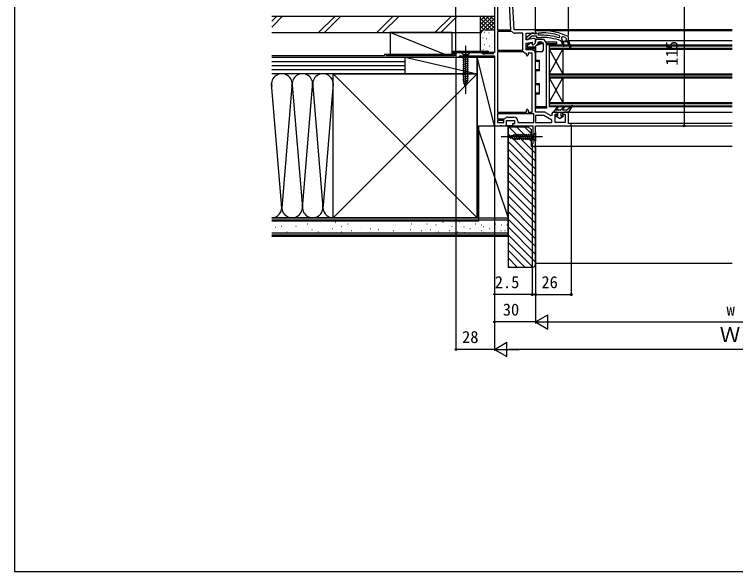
# Model space of a CAD drawing. Units: millimetres, scale not verified. Extents: x -525 to 525, y -783 to 778.
# Drawn here: x -525 to 1, y -783 to -376 of the extents above; entities that cross this region are included whole.
import ezdxf
from ezdxf.enums import TextEntityAlignment as Align

# ---------------------------------------------------------------- set-up
doc = ezdxf.new("R2010")
doc.units = ezdxf.units.MM
doc.header["$LTSCALE"] = 4
for name, color, linetype in [('0-2_YKK_11', 7, 'Continuous'), ('0-3_YKK_12', 2, 'Continuous'), ('0-4_YKK_13', 4, 'Continuous'), ('0-6_YKK_D', 6, 'Continuous'), ('0-7_YKK_ZWAK', 7, 'Continuous'), ('0-8_YSS_K', 3, 'Continuous'), ('0-9_YSS_KE', 3, 'Continuous')]:
    doc.layers.add(name, color=color, linetype=linetype)
doc.styles.add('ＭＳ ゴシック', font='')
doc.styles.get('ＭＳ ゴシック').set_extended_font_data('MS Gothic')

msp = doc.modelspace()

# ---------------------------------------------------------------- linework, layer by layer
at = {"layer": '0-2_YKK_11'}
for p, q in [((-165.099, -451.4), (-160.7, -451.4)), ((-129.799, -447.7), (-131.999, -447.7))]:
    msp.add_line(p, q, dxfattribs=at)
for points in [[(-174.999, -343.7), (-174.999, -404.3), (-202.999, -404.3), (-202.999, -407.7), (-201.099, -407.7), (-200.599, -407.2), (-200.099, -406.7), (-174.999, -406.7), (-174.999, -457.7), (-170.758, -457.7), (-170.574, -457.58), (-170.024, -457.58), (-169.841, -457.7), (-167.199, -457.7)], [(-146.173, -393.915), (-151.799, -394.907), (-151.799, -390.1), (-146.443, -390.1), (-145.575, -390.642), (-144.999, -390.323), (-144.999, -387.7), (-160.641, -387.7), (-162.95, -343.648)], [(-162.076, -389.076), (-162.457, -388.9), (-172.599, -388.9), (-172.599, -402.6)], [(-140.633, -388.2), (-145, -388.2), (-145, -389.3), (-144.562, -389.796), (-144.3, -390.094), (-144.3, -390.5), (-145.7, -390.5), (-146.1, -390.3)], [(-172.599, -402.6), (-154.199, -402.6), (-154.199, -390.1), (-159.865, -390.1)], [(-147.517, -390.113), (-151.5, -393.225), (-151.5, -394.7), (-150.399, -394.7), (-149.899, -394.225), (-149.708, -393.855), (-147.461, -392.1), (-144.3, -392.1), (-144.3, -393.2), (-140.633, -393.2)], [(-140.633, -391.6), (-142.7, -391.6), (-142.7, -389.8), (-140.633, -389.8)], [(-127.755, -391.709), (-127.4, -392.187), (-127.4, -393.024), (-128.048, -393.501)], [(-119.972, -400.448), (-121.662, -396.2), (-125.139, -396.2), (-123.765, -399.652), (-124.509, -399.948), (-126, -396.2), (-126, -395.7), (-125.5, -395.7), (-125.425, -395.11), (-125.8, -394.625), (-125.8, -394.6), (-125.8, -393.065), (-125.125, -392.596)], [(-122.9, -393.495), (-122.6, -393.953), (-122.6, -394.625), (-122.975, -395.11), (-122.9, -395.7), (-121, -395.7), (-119.228, -400.152), (-121, -395.7), (-121, -392.918), (-121.29, -392.464)], [(-147.899, -402.2), (-151.799, -402.2), (-151.799, -397.344), (-147.399, -396.568), (-147.399, -398.7), (-146.499, -398.7), (-144.999, -397.2), (-144.999, -394.9)], [(-126.617, -395.67), (-126.446, -395.7), (-126, -395.7), (-126, -396.2), (-124.509, -399.948), (-123.765, -399.652), (-125.139, -396.2), (-121.662, -396.2), (-119.972, -400.448)], [(-172.599, -403.8), (-172.599, -447.7), (-151.599, -447.7), (-151.599, -446.3)], [(-153.455, -403.938), (-153.799, -403.8), (-172.599, -403.8)], [(-151.599, -406), (-151.599, -405.084), (-152.048, -404.587)], [(-150.399, -446.3), (-150.399, -447.7), (-147.399, -447.7), (-147.399, -404.6), (-150.399, -404.6), (-150.399, -406)], [(-138.973, -447.7), (-144.999, -447.7), (-144.999, -405.1)], [(-146.199, -448.9), (-172.599, -448.9), (-172.599, -452.6), (-167.692, -452.6), (-167.309, -452.422)], [(-166.199, -456.7), (-166.199, -453.8), (-160.199, -453.8), (-160.199, -456.2), (-161.799, -456.2), (-161.799, -457.7), (-146.999, -457.7), (-146.999, -470.608), (-147.249, -470.904), (-147.499, -471.2), (-147.499, -472.7), (-144.999, -472.7), (-144.999, -457.7), (-118.999, -457.7), (-118.999, -455.9), (-120.999, -455.9), (-120.999, -447.7), (-124.299, -447.7)], [(-157.8, -454.3), (-157.8, -455.3), (-146.199, -455.3), (-146.199, -448.9)], [(-132.999, -448.7), (-132.999, -450.045), (-133.566, -450.373), (-137.523, -448.089)], [(-125.299, -448.7), (-125.299, -449.2), (-123.399, -449.2), (-123.399, -455.2), (-130.599, -455.2), (-130.599, -449.2), (-128.799, -449.2), (-128.799, -448.7)]]:
    msp.add_lwpolyline(points, dxfattribs=at)
for points in [[(-163.044, -387.7), (-165.277, -345.1), (-172.599, -345.1), (-172.599, -387.7)], [(-144.999, -455.3), (-132.999, -455.3), (-132.999, -453.471), (-138.839, -450.1), (-144.999, -450.1)], [(-172.599, -455.3), (-167.999, -455.3), (-167.999, -453.8), (-172.599, -453.8)]]:
    msp.add_lwpolyline(points, close=True, dxfattribs=at)
for centre, radius, start, end in [((-159.865, -387.2), 2.9, 220.32022, 270.00001), ((-140.633, -434.2), 46, 65.13402, 89.99999), ((-146.9, -390.9), 1, 36.86989, 128.08672), ((-145.999, -394.9), 1, 360, 99.99998), ((-140.633, -434.2), 44.4, 73.13981, 90.00001), ((-140.633, -434.2), 42.6, 72.81723, 90.00001), ((-140.633, -434.2), 41, 70.01112, 90.00001), ((-140.632, -434.2), 44.4, 66.46078, 69.55779), ((-151.799, -402.2), 2.4, 226.39716, 264.0622), ((-147.899, -405.1), 2.9, 0.00001, 89.99999), ((-119.6, -400.3), 0.4, 201.69939, 21.69941), ((-119.6, -400.3), 0.4, 201.69939, 21.69941), ((-150.999, -406), 0.6, 179.99999, 0.00001), ((-150.999, -446.3), 0.6, 359.99999, 180.00001), ((-165.099, -454.3), 2.9, 90.00001, 139.63901), ((-160.7, -454.3), 2.9, 0.00001, 89.99999), ((-138.973, -450.6), 2.9, 60.00001, 90.00002), ((-131.999, -448.7), 1, 90.00001, 179.99999), ((-129.799, -448.7), 1, 0.00001, 89.99999), ((-124.299, -448.7), 1, 90.00001, 179.99999), ((-167.199, -456.7), 1, 270.00001, 359.99999)]:
    msp.add_arc(centre, radius, start, end, dxfattribs=at)
at = {"layer": '0-3_YKK_12'}
for p, q in [((-1.499, -387.7), (-145.5, -387.7)), ((-143.735, -388.202), (-1.499, -388.201)), ((-135, -398.7), (-1.499, -398.7)), ((-135, -398.7), (-135, -443.7)), ((-135, -399.4), (-1.499, -399.4)), ((-1.501, -395.701), (-121.001, -395.702)), ((-135, -401), (-1.499, -401)), ((-135, -401.7), (-1.499, -401.7)), ((-135, -401.7), (-125, -419.7)), ((-135, -419.7), (-125, -401.7)), ((-125, -401.7), (-125, -419.7)), ((-135, -419.7), (-1.499, -419.7)), ((-135, -420.4), (-1.499, -420.4)), ((-135, -422), (-1.499, -422)), ((-135, -422.7), (-1.499, -422.7)), ((-135, -422.7), (-125, -440.7)), ((-135, -440.7), (-125, -422.7)), ((-125, -422.7), (-125, -440.7)), ((-135, -440.7), (-1.499, -440.7)), ((-135, -441.4), (-1.499, -441.4)), ((-135, -443), (-1.499, -443)), ((-135, -443.7), (-1.499, -443.7)), ((-121.5, -447.7), (-1.499, -447.7)), ((-1.499, -455.9), (-119.5, -455.9)), ((-169.841, -457.7), (-170.757, -457.7)), ((-161.299, -457.7), (-167.199, -457.7)), ((-119.5, -457.7), (-1.499, -457.7)), ((-1.499, -472.7), (-146.539, -472.7))]:
    msp.add_line(p, q, dxfattribs=at)
at = {"layer": '0-4_YKK_13'}
for p, q in [((-195.999, -399.3), (-195.999, -434.3)), ((-151, -399.249), (-151, -399.902)), ((-148.352, -397.238), (-150.872, -399.003)), ((-150.5, -398.742), (-150.5, -397.117)), ((-150.2, -397.064), (-150.2, -398.532)), ((-147.915, -397.202), (-148.237, -397.202)), ((-147.4, -397.895), (-147.742, -397.302)), ((-145.525, -400.055), (-143.146, -397.677)), ((-145.02, -394.702), (-145, -394.702)), ((-145, -394.902), (-145, -394.702)), ((-145, -394.902), (-145, -396.495)), ((-145, -399.53), (-145, -403.702)), ((-139.721, -394.702), (-144.8, -394.702)), ((-143.172, -397.702), (-139.5, -397.702)), ((-143, -397.323), (-143, -396.902)), ((-142.8, -396.702), (-140.5, -396.702)), ((-140.6, -396.702), (-142.8, -396.702)), ((-140.5, -396.702), (-140.6, -396.702)), ((-139.75, -397.04), (-139.75, -397.702)), ((-139.5, -397.702), (-139.5, -402.702)), ((-139.5, -398.703), (-139.5, -398.703)), ((-137.066, -397.12), (-138.55, -395.265)), ((-129.8, -396.702), (-137.4, -396.702)), ((-137, -443.702), (-137, -397.307)), ((-137, -397.702), (-129.8, -397.702)), ((-137, -397.702), (-137, -398.703)), ((-129.5, -398.703), (-137, -398.703)), ((-136.024, -397.984), (-136.024, -398.084)), ((-132.849, -397.884), (-132.849, -397.984)), ((-131.261, -398.678), (-131.261, -398.703)), ((-129.8, -397.702), (-129.5, -397.702)), ((-129.674, -397.784), (-129.674, -397.884)), ((-129.5, -398.703), (-129.5, -397.702)), ((-192.899, -404.3), (-199.099, -404.3)), ((-199.099, -404.3), (-197.549, -405.85)), ((-192.899, -404.3), (-194.449, -405.85)), ((-151.3, -402.202), (-151.3, -401.502)), ((-151, -401.202), (-145.3, -401.202)), ((-151, -401.502), (-151, -401.202)), ((-145.3, -401.502), (-151, -401.502)), ((-150.7, -400.202), (-145.879, -400.202)), ((-150.5, -400.902), (-150.5, -400.202)), ((-150.2, -400.902), (-150.5, -400.902)), ((-150.2, -400.202), (-150.2, -400.902)), ((-149.017, -400.622), (-147.782, -400.202)), ((-146.842, -402.402), (-145, -402.402)), ((-145, -402.702), (-146.272, -402.702)), ((-145.3, -401.202), (-145.3, -401.502)), ((-145, -403.702), (-145, -409.702)), ((-140.5, -403.702), (-145, -403.702)), ((-198.099, -408.276), (-193.899, -407.151)), ((-198.099, -409.829), (-193.899, -408.704)), ((-197.549, -405.85), (-197.549, -424.384)), ((-194.449, -405.85), (-197.549, -405.85)), ((-194.449, -424.384), (-194.449, -405.85)), ((-145, -409.702), (-142, -409.702)), ((-142, -417.702), (-142, -409.702)), ((-198.099, -411.382), (-193.899, -410.257)), ((-198.099, -412.935), (-193.899, -411.81)), ((-198.099, -414.488), (-193.899, -413.363)), ((-198.099, -416.041), (-193.899, -414.916)), ((-198.099, -417.594), (-193.899, -416.468)), ((-198.099, -419.147), (-193.899, -418.021)), ((-198.099, -420.7), (-193.899, -419.574)), ((-145, -416.702), (-142, -416.702)), ((-145, -417.702), (-145, -416.702)), ((-145, -417.702), (-145, -426.702)), ((-142, -417.702), (-145, -417.702)), ((-198.099, -422.253), (-193.899, -421.127)), ((-198.099, -423.806), (-193.899, -422.68)), ((-197.841, -425.289), (-193.899, -424.233)), ((-195.999, -429.3), (-197.549, -424.384)), ((-197.389, -426.721), (-194.353, -425.908)), ((-195.999, -429.3), (-194.449, -424.384)), ((-196.938, -428.153), (-194.888, -427.604)), ((-145, -426.702), (-142, -426.702)), ((-142, -434.702), (-142, -426.702)), ((-145, -433.702), (-142, -433.702)), ((-145, -434.702), (-145, -433.702)), ((-145, -434.702), (-145, -443.702)), ((-142, -434.702), (-145, -434.702)), ((-145, -443.702), (-137, -443.702)), ((-137, -444.702), (-144, -444.702)), ((-137, -443.702), (-137, -444.702)), ((-129.115, -443.854), (-131.736, -447.216)), ((-129.672, -445.877), (-128.483, -444.345)), ((-128.222, -446.2), (-129.514, -446.2)), ((-126.687, -446.2), (-127.822, -446.2)), ((-126.54, -446.136), (-124.392, -443.828)), ((-125.194, -445.864), (-123.807, -444.372)), ((-122.473, -446.2), (-125.048, -446.2)), ((-122.343, -446.152), (-118.395, -442.772)), ((-120.799, -447.7), (-117.945, -443.16)), ((-131.499, -447.7), (-120.799, -447.7)), ((-129.867, -450.2), (-130.099, -450.2)), ((-129.974, -451), (-130.099, -451)), ((-127.549, -452.4), (-129.974, -451)), ((-128.799, -450.755), (-129.667, -450.254)), ((-128.799, -450.755), (-128.799, -447.7)), ((-127.549, -452.4), (-125.125, -451)), ((-126.299, -450.755), (-126.299, -447.7)), ((-126.299, -450.755), (-125.432, -450.254)), ((-124.999, -450.2), (-125.232, -450.2)), ((-124.999, -451), (-125.125, -451)), ((-144.999, -462.6), (-146.549, -464.15)), ((-144.999, -462.6), (-144.999, -468.8)), ((-139.999, -465.7), (-169.999, -465.7)), ((-164.999, -465.7), (-160.083, -464.15)), ((-164.999, -465.7), (-160.083, -467.25)), ((-163.852, -464.762), (-163.303, -466.812)), ((-162.421, -464.31), (-161.607, -467.346)), ((-160.989, -463.859), (-159.932, -467.8)), ((-160.083, -464.15), (-146.549, -464.15)), ((-146.549, -467.25), (-160.083, -467.25)), ((-159.505, -463.6), (-158.38, -467.8)), ((-157.952, -463.6), (-156.827, -467.8)), ((-156.399, -463.6), (-155.274, -467.8)), ((-154.846, -463.6), (-153.721, -467.8)), ((-153.293, -463.6), (-152.168, -467.8)), ((-151.74, -463.6), (-150.615, -467.8)), ((-150.188, -463.6), (-149.062, -467.8)), ((-148.635, -463.6), (-147.509, -467.8)), ((-146.549, -464.15), (-146.549, -467.25)), ((-144.999, -468.8), (-146.549, -467.25))]:
    msp.add_line(p, q, dxfattribs=at)
for points in [[(-144.583, -399.113), (-140.435, -397.702), (-139.5, -397.702)], [(-129.5, -397.702), (-129.5, -396.702), (-129.8, -396.702)], [(-151.3, -401.502), (-151, -401.502), (-151, -402.202)], [(-150.2, -401.202), (-150.2, -400.902), (-145, -400.902)], [(-142, -410.702), (-145, -410.702), (-145, -409.702)], [(-142, -427.702), (-145, -427.702), (-145, -426.702)]]:
    msp.add_lwpolyline(points, dxfattribs=at)
for centre, radius, start, end in [((-150.7, -399.249), 0.3, 125, 180), ((-148.237, -397.402), 0.2, 90, 125), ((-147.915, -397.402), 0.2, 30, 90), ((-144.8, -394.902), 0.2, 90, 180), ((-143.5, -397.323), 0.5, 315, 0), ((-142.8, -396.902), 0.2, 90, 180), ((-140.5, -397.702), 1, 0, 90), ((-139.721, -396.202), 1.5, 38.65981, 90), ((-137.3, -397.307), 0.3, 0, 38.65981), ((-151, -401.502), 0.3, 90, 180), ((-150.7, -399.902), 0.3, 180, 270), ((-150.8, -400.902), 0.3, 270, 0), ((-149.5, -399.202), 1.5, 221.81031, 228.18969), ((-149.5, -399.202), 1.5, 242.18186, 288.79043), ((-145.879, -399.702), 0.5, 270, 315), ((-145.3, -400.902), 0.3, 270, 0), ((-145.3, -400.902), 0.6, 270, 300), ((-140.5, -402.702), 1, 270, 0), ((-144, -443.702), 1, 180, 270), ((-129.514, -446), 0.2, 142.18768, 270), ((-128.799, -444.1), 0.4, 322.18768, 142.05449), ((-128.022, -446.2), 0.2, 0, 180), ((-126.687, -446), 0.2, 270, 317.0674), ((-125.048, -446), 0.2, 137.0674, 270), ((-124.099, -444.1), 0.4, 317.0674, 137.0674), ((-122.473, -446), 0.2, 270, 310.56105), ((-118.199, -443), 0.3, 327.84718, 130.56105), ((-131.499, -447.4), 0.3, 142.05449, 270), ((-130.099, -450.6), 0.4, 90, 270), ((-129.867, -450.6), 0.4, 60, 90), ((-125.232, -450.6), 0.4, 90, 120), ((-124.999, -450.6), 0.4, 270, 90)]:
    msp.add_arc(centre, radius, start, end, dxfattribs=at)
at = {"layer": '0-6_YKK_D'}
for p, q in [((-203, -403.8), (-203, -321.7)), ((-144.999, -387.2), (-144.999, -321.7)), ((-144.999, -387.2), (-144.999, -321.7)), ((-121, -391.918), (-121, -321.7)), ((-36.6, -342.7), (-36.6, -457.7)), ((-203, -408.2), (-203, -621.7)), ((-175, -458.2), (-175, -601.7)), ((-175, -458.2), (-175, -621.7)), ((-175, -458.2), (-175, -621.7)), ((-119, -458.2), (-119, -581.7)), ((-55.6, -457.7), (-35.6, -457.7)), ((-147.5, -472.7), (-147.5, -581.7)), ((-145, -473.2), (-145, -581.7)), ((-145, -473.2), (-145, -581.7)), ((-145, -477.7), (-145, -601.7)), ((-145, -477.7), (-145, -601.7)), ((-147.5, -580.7), (-175.827, -580.7)), ((-145, -580.7), (-147.5, -580.7)), ((-145, -580.7), (-142.45, -580.7)), ((-145, -580.7), (-119, -580.7)), ((-145, -600.7), (-135.907, -595.45)), ((-135.907, -605.95), (-135.907, -595.45)), ((-145, -600.7), (-175, -600.7)), ((-145, -600.7), (-135.907, -605.95)), ((-145, -600.7), (-126.813, -600.7)), ((-134.5, -600.7), (134.5, -600.7)), ((-175, -620.7), (-165.907, -615.45)), ((-165.907, -625.95), (-165.907, -615.45)), ((-175, -620.7), (-203, -620.7)), ((-175, -620.7), (-165.907, -625.95)), ((-175, -620.7), (-156.813, -620.7)), ((164.5, -620.7), (-164.5, -620.7))]:
    msp.add_line(p, q, dxfattribs=at)
for centre in [(-36.6, -457.7), (-147.5, -580.7), (-145, -580.7), (-145, -580.7), (-119, -580.7), (-175, -600.7), (-203, -620.7)]:
    msp.add_circle(centre, 0.637, dxfattribs=at)
at = {"layer": '0-7_YKK_ZWAK'}
msp.add_line((-525, 747.3), (-525, -782.7), dxfattribs=at)
msp.add_lwpolyline([(-525, -782.7), (525, -782.7), (525, 747.3)], dxfattribs=at)
at = {"layer": '0-8_YSS_K'}
for p, q in [((-337.342, -381.41), (-333.632, -377.7)), ((-337.342, -385.653), (-329.389, -377.7)), ((-303.206, -389.7), (-291.206, -377.7)), ((-298.963, -389.7), (-286.963, -377.7)), ((-260.779, -389.7), (-248.779, -377.7)), ((-256.537, -389.7), (-244.537, -377.7)), ((-218.353, -389.7), (-206.353, -377.7)), ((-214.11, -389.7), (-202.11, -377.7)), ((-185, -377.7), (-175, -377.7)), ((-185, -390.7), (-185, -377.7)), ((-176.142, -377.7), (-185, -386.558)), ((-178.971, -377.7), (-185, -383.729)), ((-181.799, -377.7), (-185, -380.901)), ((-184.627, -377.7), (-185, -378.073)), ((-175, -386.558), (-183.858, -377.7)), ((-175, -383.729), (-181.029, -377.7)), ((-175, -380.901), (-178.201, -377.7)), ((-175, -378.073), (-175.373, -377.7)), ((-175, -379.386), (-185, -389.386)), ((-176.686, -387.7), (-185, -379.386)), ((-179.515, -387.7), (-185, -382.215)), ((-175, -382.215), (-180.485, -387.7)), ((-182.325, -387.718), (-185, -385.043)), ((-184.205, -388.666), (-185, -387.872)), ((-182, -387.7), (-175, -387.7)), ((-175, -385.043), (-177.675, -387.718)), ((-211, -405.7), (-251, -389.7)), ((-251, -389.7), (-251, -405.7)), ((-206, -389.7), (-251, -389.7)), ((-206, -389.7), (-206, -405.7)), ((-185, -402.7), (-185, -390.7)), ((-183.196, -393.867), (-183.396, -393.867)), ((-182.195, -389.528), (-182.395, -389.528)), ((-180.526, -394.201), (-180.726, -394.201)), ((-178.857, -390.195), (-179.057, -390.195)), ((-177.001, -392.026), (-177.201, -392.026)), ((-182.195, -398.541), (-182.395, -398.541)), ((-179.923, -396.994), (-180.123, -396.994)), ((-178.523, -399.542), (-178.723, -399.542)), ((-178.189, -394.535), (-178.389, -394.535)), ((-183.196, -402.382), (-183.396, -402.382)), ((-180.192, -403.214), (-180.392, -403.214)), ((-337.342, -407.7), (-240, -407.7)), ((-251, -407.7), (-206, -407.7)), ((-240, -419.7), (-240, -407.7)), ((-240, -419.7), (-240, -407.7)), ((-240, -407.7), (-187.5, -419.7)), ((-187.5, -407.7), (-175, -407.7)), ((-187.5, -457.7), (-187.5, -407.7)), ((-175, -457.7), (-187.5, -407.7)), ((-175.3, -405.2), (-182, -405.2)), ((-175, -407.7), (-175, -457.7)), ((-337.342, -410.7), (-240, -410.7)), ((-337.342, -413.7), (-240, -413.7)), ((-337.342, -416.7), (-240, -416.7)), ((-292.5, -419.7), (-337.342, -419.7)), ((-240, -419.7), (-337.342, -419.7)), ((-187.5, -524.7), (-292.5, -419.7)), ((-187.5, -419.7), (-292.5, -524.7)), ((-187.5, -419.7), (-240, -419.7)), ((-330, -517.581), (-337.501, -426.807)), ((-322.661, -428.765), (-330, -517.581)), ((-322.39, -428.145), (-315, -517.581)), ((-315, -517.581), (-307.658, -428.732)), ((-307.342, -428.732), (-300, -517.581)), ((-292.506, -426.894), (-299.842, -515.668)), ((-187.5, -457.7), (-160, -457.7)), ((-187.5, -524.7), (-187.5, -457.7)), ((-187.5, -457.7), (-165, -524.7)), ((-165, -524.7), (-165, -457.7)), ((-164.153, -458.7), (-145, -477.853)), ((-158.496, -458.7), (-148, -469.196)), ((-152.839, -458.7), (-148, -463.539)), ((-165, -463.51), (-145, -483.51)), ((-165, -469.167), (-145, -489.167)), ((-165, -474.823), (-145, -494.823)), ((-165, -480.48), (-145, -500.48)), ((-165, -486.137), (-145, -506.137)), ((-165, -491.794), (-145, -511.794)), ((-165, -497.451), (-145, -517.451)), ((-165, -503.108), (-145, -523.108)), ((-165, -508.765), (-145, -528.765)), ((-165, -514.421), (-145, -534.421)), ((-165, -520.078), (-145, -540.078)), ((-292.5, -524.7), (-337.342, -524.7)), ((-187.5, -524.7), (-165, -524.7)), ((-165, -525.735), (-145, -545.735)), ((-337.342, -526.2), (-165, -526.2)), ((-335.996, -527.266), (-336.196, -527.266)), ((-330.227, -531.062), (-330.427, -531.062)), ((-326.106, -527.266), (-326.306, -527.266)), ((-319.513, -526.442), (-319.713, -526.442)), ((-319.513, -531.062), (-319.713, -531.062)), ((-311.271, -529.414), (-311.471, -529.414)), ((-306.326, -528.09), (-306.526, -528.09)), ((-299.733, -530.238), (-299.933, -530.238)), ((-297.26, -526.442), (-297.46, -526.442)), ((-290.667, -528.09), (-290.867, -528.09)), ((-286.546, -531.062), (-286.746, -531.062)), ((-281.601, -529.414), (-281.801, -529.414)), ((-274.184, -527.266), (-274.384, -527.266)), ((-265.118, -527.266), (-265.318, -527.266)), ((-257.701, -529.414), (-257.901, -529.414)), ((-251.931, -527.266), (-252.131, -527.266)), ((-246.986, -529.414), (-247.186, -529.414)), ((-241.217, -527.266), (-241.417, -527.266)), ((-235.448, -529.414), (-235.648, -529.414)), ((-228.924, -527.266), (-229.124, -527.266)), ((-223.979, -529.414), (-224.179, -529.414)), ((-217.385, -530.238), (-217.585, -530.238)), ((-212.44, -528.09), (-212.64, -528.09)), ((-205.847, -531.062), (-206.047, -531.062)), ((-204.199, -527.266), (-204.399, -527.266)), ((-200.108, -527.699), (-200.308, -527.699)), ((-193.481, -526.919), (-193.681, -526.919)), ((-188.54, -529.414), (-188.74, -529.414)), ((-184.192, -530.148), (-184.392, -530.148)), ((-180.684, -526.53), (-180.884, -526.53)), ((-174.178, -529.414), (-174.378, -529.414)), ((-169.83, -530.148), (-170.03, -530.148)), ((-165.617, -530.148), (-165.817, -530.148)), ((-337.342, -535.7), (-165, -535.7)), ((-335.996, -536.007), (-336.196, -536.007)), ((-334.347, -531.887), (-334.547, -531.887)), ((-326.106, -535.183), (-326.306, -535.183)), ((-321.985, -536.007), (-322.185, -536.007)), ((-314.568, -532.711), (-314.768, -532.711)), ((-313.743, -536.007), (-313.943, -536.007)), ((-307.974, -533.535), (-308.174, -533.535)), ((-303.029, -535.183), (-303.229, -535.183)), ((-296.436, -536.007), (-296.636, -536.007)), ((-293.139, -532.711), (-293.339, -532.711)), ((-286.546, -535.183), (-286.746, -535.183)), ((-279.129, -534.359), (-279.329, -534.359)), ((-272.535, -532.711), (-272.735, -532.711)), ((-267.59, -536.007), (-267.79, -536.007)), ((-265.118, -532.711), (-265.318, -532.711)), ((-259.349, -533.535), (-259.549, -533.535)), ((-253.58, -534.359), (-253.78, -534.359)), ((-248.635, -534.359), (-248.835, -534.359)), ((-244.514, -536.007), (-244.714, -536.007)), ((-236.272, -533.535), (-236.472, -533.535)), ((-228.099, -534.359), (-228.299, -534.359)), ((-221.506, -533.535), (-221.706, -533.535)), ((-215.737, -535.183), (-215.937, -535.183)), ((-207.495, -534.359), (-207.695, -534.359)), ((-201.726, -535.183), (-201.926, -535.183)), ((-196.99, -531.317), (-197.19, -531.317)), ((-196.8, -535.605), (-197, -535.605)), ((-192.661, -532.711), (-192.861, -532.711)), ((-190.188, -536.007), (-190.388, -536.007)), ((-184.419, -534.359), (-184.619, -534.359)), ((-182.628, -531.317), (-182.828, -531.317)), ((-182.438, -535.605), (-182.638, -535.605)), ((-178.299, -532.711), (-178.499, -532.711)), ((-175.827, -536.007), (-176.027, -536.007)), ((-170.058, -534.359), (-170.258, -534.359)), ((-167.16, -534.359), (-167.36, -534.359)), ((-165.179, -535.605), (-165.379, -535.605)), ((-165, -531.392), (-145, -551.392)), ((-337.342, -538.2), (-165, -538.2)), ((-165, -537.049), (-145, -557.049)), ((-165, -542.706), (-147.006, -560.7)), ((-165, -545.3), (-165, -557.8)), ((-165, -548.363), (-152.663, -560.7)), ((-165, -554.019), (-158.319, -560.7)), ((-165, -559.676), (-163.976, -560.7)), ((-145, -557.8), (-1.5, -557.8))]:
    msp.add_line(p, q, dxfattribs=at)
msp.add_lwpolyline([(-240, -407.7), (-187.5, -407.7), (-187.5, -419.7)], dxfattribs=at)
for centre, radius, start, end in [((-182, -390.7), 3, 90, 180), ((-182.392, -402.621), 2.609, 181.73764, 278.65122), ((-330, -427.2), 7.5, 348.21621, 191.78332), ((-315, -427.2), 7.5, 348.21621, 191.78332), ((-300, -427.2), 7.5, 348.21621, 191.78332), ((-337.5, -517.2), 7.5, 271.20749, 11.78354), ((-322.5, -517.2), 7.5, 168.21647, 11.78354), ((-307.5, -517.2), 7.5, 168.21647, 11.78354), ((-292.5, -517.2), 7.5, 168.21647, 270)]:
    msp.add_arc(centre, radius, start, end, dxfattribs=at)
at = {"layer": '0-9_YSS_KE'}
for p, q in [((-337.342, -377.7), (-185, -377.7)), ((-205, -403.2), (-179, -403.2)), ((-204, -404.2), (-179, -404.2)), ((-255, -406.7), (-337.342, -406.7)), ((-255, -405.7), (-255, -406.7)), ((-292.5, -419.7), (-187.5, -419.7)), ((-292.5, -433.665), (-292.5, -419.7)), ((-187.5, -419.7), (-187.5, -524.7)), ((-292.5, -524.7), (-292.5, -427.2)), ((-337.342, -524.7), (-165, -524.7)), ((-187.5, -524.7), (-292.5, -524.7)), ((-165, -537.2), (-165, -524.7)), ((-337.342, -537.2), (-165, -537.2))]:
    msp.add_line(p, q, dxfattribs=at)
for points in [[(-337.342, -389.7), (-185, -389.7), (-185, -377.7)], [(-205, -403.2), (-205, -405.7), (-255, -405.7)], [(-204, -404.2), (-204, -406.7), (-254, -406.7)], [(-186.5, -457.7), (-186.5, -527.2), (-337.342, -527.2)], [(-165, -458.7), (-165, -560.7), (-147, -560.7)], [(-145, -558.7), (-145, -472.7), (-148, -472.7), (-148, -460.7), (-150, -458.7), (-165, -458.7)]]:
    msp.add_lwpolyline(points, dxfattribs=at)
msp.add_arc((-147, -558.7), 2, 270.00001, 359.99999, dxfattribs=at)

# ---------------------------------------------------------------- texts
at = {"layer": '0-6_YKK_D', "style": 'ＭＳ ゴシック'}
msp.add_text('115', height=8.798, rotation=90, dxfattribs=at).set_placement((-38.6, -413.768), align=Align.BOTTOM_LEFT)
for s, height, p in [('2.5', 8.798, (-174.714, -578.7)), ('26', 8.798, (-140.693, -578.7)), ('30', 8.798, (-168.864, -598.7)), ('w', 8.798, (-5.659, -598.7)), ('Ｗ', 11, (-10.653, -618.7)), ('28', 8.798, (-198.551, -618.7))]:
    msp.add_text(s, height=height, dxfattribs=at).set_placement(p, align=Align.BOTTOM_LEFT)

doc.saveas('drawing.dxf')
